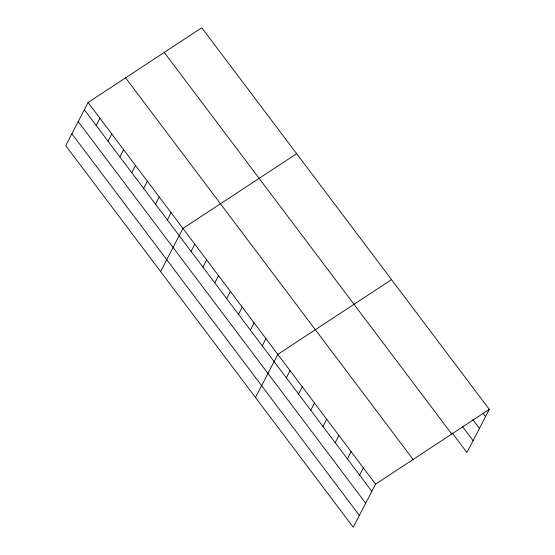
<?xml version="1.0" encoding="UTF-8"?>
<svg xmlns="http://www.w3.org/2000/svg" width="555" height="555" viewBox="0 0 555 555"><rect width="100%" height="100%" fill="white"/><g stroke="black" fill="none" stroke-linecap="round" stroke-linejoin="round"><path stroke-width="0.83" d="M88.065 102.502L65.712 145.625L353.23 527.25L375.582 484.133L489.288 409.375L201.77 27.75L88.065 102.502L375.582 484.133M96.188 125.451L99.921 118.243M108.052 141.192L111.784 133.991M119.908 156.933L123.647 149.732M131.771 172.674L135.503 165.473M143.627 188.423L147.366 181.214M155.49 204.164L159.223 196.956M167.353 219.905L171.086 212.697M160.596 271.561L182.942 228.438L296.647 153.686M191.073 251.387L194.805 244.186M202.929 267.128L206.668 259.927M214.792 282.87L218.524 275.668M226.648 298.618L230.387 291.41M238.511 314.359L242.244 307.151M250.374 330.1L254.107 322.892M262.231 345.841L265.963 338.633M255.473 397.498L277.826 354.381L391.532 279.623M286.311 377.802L290.043 370.594M298.528 394.022L302.267 386.814M310.751 410.242L314.484 403.034M322.968 426.462L326.708 419.254M335.192 442.682L338.925 435.474M347.409 458.902L351.142 451.694M359.626 475.115L363.365 467.914M489.288 409.375L466.935 452.498L452.172 432.9M483.003 413.204L485.549 416.583M472.791 419.649L479.409 428.432M462.384 426.455L473.082 440.642M164.245 52.42L451.763 434.045M125.583 77.832L413.107 459.464M84.332 109.71L371.85 491.335M78.186 121.559L365.703 503.191M71.859 133.769L359.376 515.401"/></g></svg>
